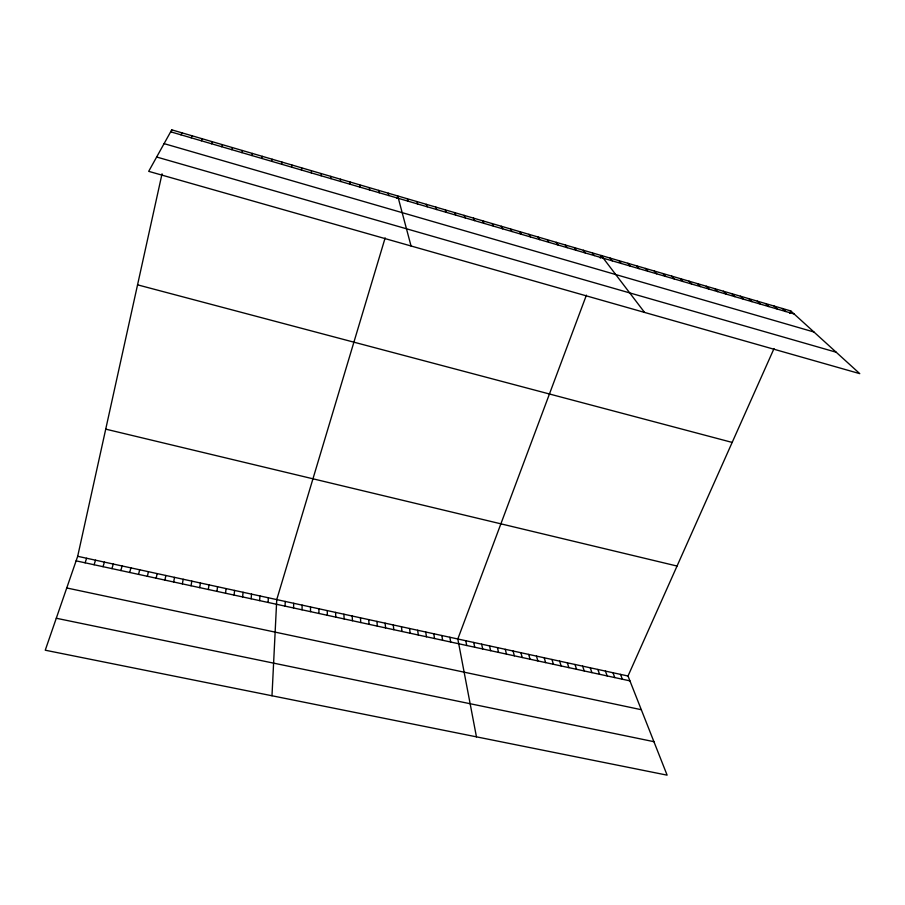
<?xml version="1.0" encoding="UTF-8"?>
<svg xmlns="http://www.w3.org/2000/svg" width="905" height="905" viewBox="0 0 905 905"><rect width="100%" height="100%" fill="white"/><g stroke="black" fill="none" stroke-linecap="round" stroke-linejoin="round"><path stroke-width="1.36" d="M310.517 611.644L310.528 606.95M311.354 172.923L311.365 170.694M302.055 609.812L302.112 605.128M293.559 607.979L293.684 603.284M285.052 606.135L285.233 601.452M301.535 170.049L301.614 167.844M271.986 695.764L276.749 599.608L385.157 237.879M268.084 602.447L268.366 597.786M259.622 600.615L259.961 595.954M291.67 167.176L291.829 164.982M251.138 598.782L251.533 594.121M242.619 596.938L243.072 592.277M281.772 164.28L281.998 162.108M234.09 595.083L234.599 590.433M225.526 593.228L226.092 588.589M216.94 591.372L217.562 586.734M271.839 161.384L272.145 159.223M208.331 589.506L209.01 584.868M199.7 587.639L200.435 583.001M191.034 585.761L191.826 581.134M261.873 158.466L262.258 156.327M182.357 583.872L183.206 579.257M173.647 581.983L174.552 577.379M164.902 580.094L165.875 575.49M251.873 155.547L252.337 153.42M774.024 348.561L628.013 676.012L667.121 775.155L45.25 650.209L77.683 556.303L162.04 173.817M171.181 132.39L171.746 129.845L790.789 310.947L859.75 373.641L148.692 171.35L171.746 129.845M156.146 578.193L157.165 573.6M147.357 576.293L148.443 571.7M138.544 574.381L139.687 569.788M241.85 152.617L242.382 150.513M129.709 572.469L130.908 567.888M120.84 570.546L122.107 565.964M111.948 568.623L113.272 564.041M231.782 149.676L232.393 147.594M397.001 198.353L397.725 195.955L411.051 245.99M103.023 566.688L104.414 562.118M94.086 564.743L95.534 560.184M85.115 562.797L86.62 558.249M221.68 146.723L222.37 144.664M586.406 295.154L457.817 638.987L476.449 736.84M600.275 258.083L601.237 255.493L644.564 312.417M211.544 143.759L212.313 141.712M201.374 140.795L202.222 138.759M789.703 313.402L790.789 310.947M191.17 137.809L192.098 135.807M180.921 134.822L181.939 132.831M56.291 618.251L653.919 741.681M66.744 587.967L641.306 709.712M76.111 560.851L629.937 680.865M77.683 556.303L628.013 676.012M105.727 429.14L677.042 566.044M137.56 284.837L732.179 442.421M156.655 157.018L836.197 352.226M164.088 143.635L813.968 332.011M170.649 131.813L794.115 313.967M782.463 308.515L785.732 311.524M774.103 306.071L777.316 309.069M765.721 303.616L768.877 306.603M757.304 301.15L760.415 304.125M748.865 298.684L751.919 301.648M740.403 296.207L743.401 299.159M731.907 293.729L734.849 296.659M723.389 291.229L726.274 294.148M714.848 288.729L717.676 291.636M706.273 286.229L709.045 289.114M697.676 283.706L700.391 286.591M689.044 281.184L691.714 284.057M680.39 278.649L682.992 281.512M671.702 276.116L674.259 278.955M662.992 273.559L665.492 276.387M654.258 271.002L656.691 273.819M645.491 268.446L647.867 271.24M636.701 265.866L639.021 268.661M627.878 263.287L630.129 266.059M619.031 260.697L621.226 263.457M610.151 258.106L612.289 260.844M592.3 252.88L594.314 255.595M583.34 250.255L585.286 252.959M574.347 247.631L576.236 250.312M565.32 244.984L567.152 247.665M556.27 242.336L558.034 244.995M547.186 239.678L548.883 242.325M538.068 237.02L539.708 239.644M528.927 234.338L530.5 236.952M519.753 231.657L521.269 234.259M510.556 228.965L512.004 231.544M501.325 226.261L502.705 228.829M492.06 223.558L493.372 226.103M482.761 220.831L484.017 223.365M473.439 218.105L474.627 220.628M464.084 215.367L465.204 217.879M454.695 212.63L455.747 215.107M445.283 209.87L446.267 212.336M620.502 674.372L622.369 679.225M612.968 672.732L614.8 677.585M435.837 207.109L436.742 209.564M605.411 671.091L607.198 675.945M597.832 669.44L599.574 674.293M590.241 667.788L591.938 672.63M426.357 204.338L427.194 206.77M582.616 666.137L584.268 670.978M574.98 664.474L576.587 669.304M567.322 662.811L568.883 667.641M416.843 201.555L417.612 203.976M559.641 661.136L561.157 665.967M551.937 659.462L553.408 664.281M544.21 657.777L545.636 662.607M407.295 198.761L408.008 201.159M536.473 656.102L537.853 660.91M528.701 654.406L530.036 659.225M520.918 652.709L522.208 657.528M513.101 651.012L514.345 655.82M505.273 649.315L506.472 654.111M497.422 647.607L498.565 652.403M388.256 193.184L388.822 195.559M489.537 645.887L490.646 650.684M481.641 644.168L482.693 648.964M378.754 190.412L379.252 192.765M473.722 642.448L474.729 647.233M465.781 640.717L466.742 645.503M369.229 187.618L369.647 189.959M449.83 637.256L450.69 642.03M441.821 635.514L442.635 640.276M433.789 633.76L434.547 638.523M359.658 184.824L360.02 187.143M425.735 632.007L426.447 636.769M417.658 630.253L418.314 635.005M409.558 628.489L410.169 633.24M350.065 182.018L350.348 184.315M401.435 626.724L401.99 631.475M393.29 624.948L393.799 629.699M385.111 623.172L385.575 627.912M340.438 179.201L340.653 181.486M376.921 621.396L377.328 626.124M368.708 619.608L369.059 624.337M360.462 617.81L360.767 622.538M330.777 176.373L330.925 178.636M352.203 616.022L352.452 620.74M343.911 614.212L344.115 618.93M335.608 612.402L335.755 617.12M321.094 173.545L321.151 175.785M327.271 610.592L327.361 615.298M318.911 608.771L318.945 613.477"/></g></svg>
